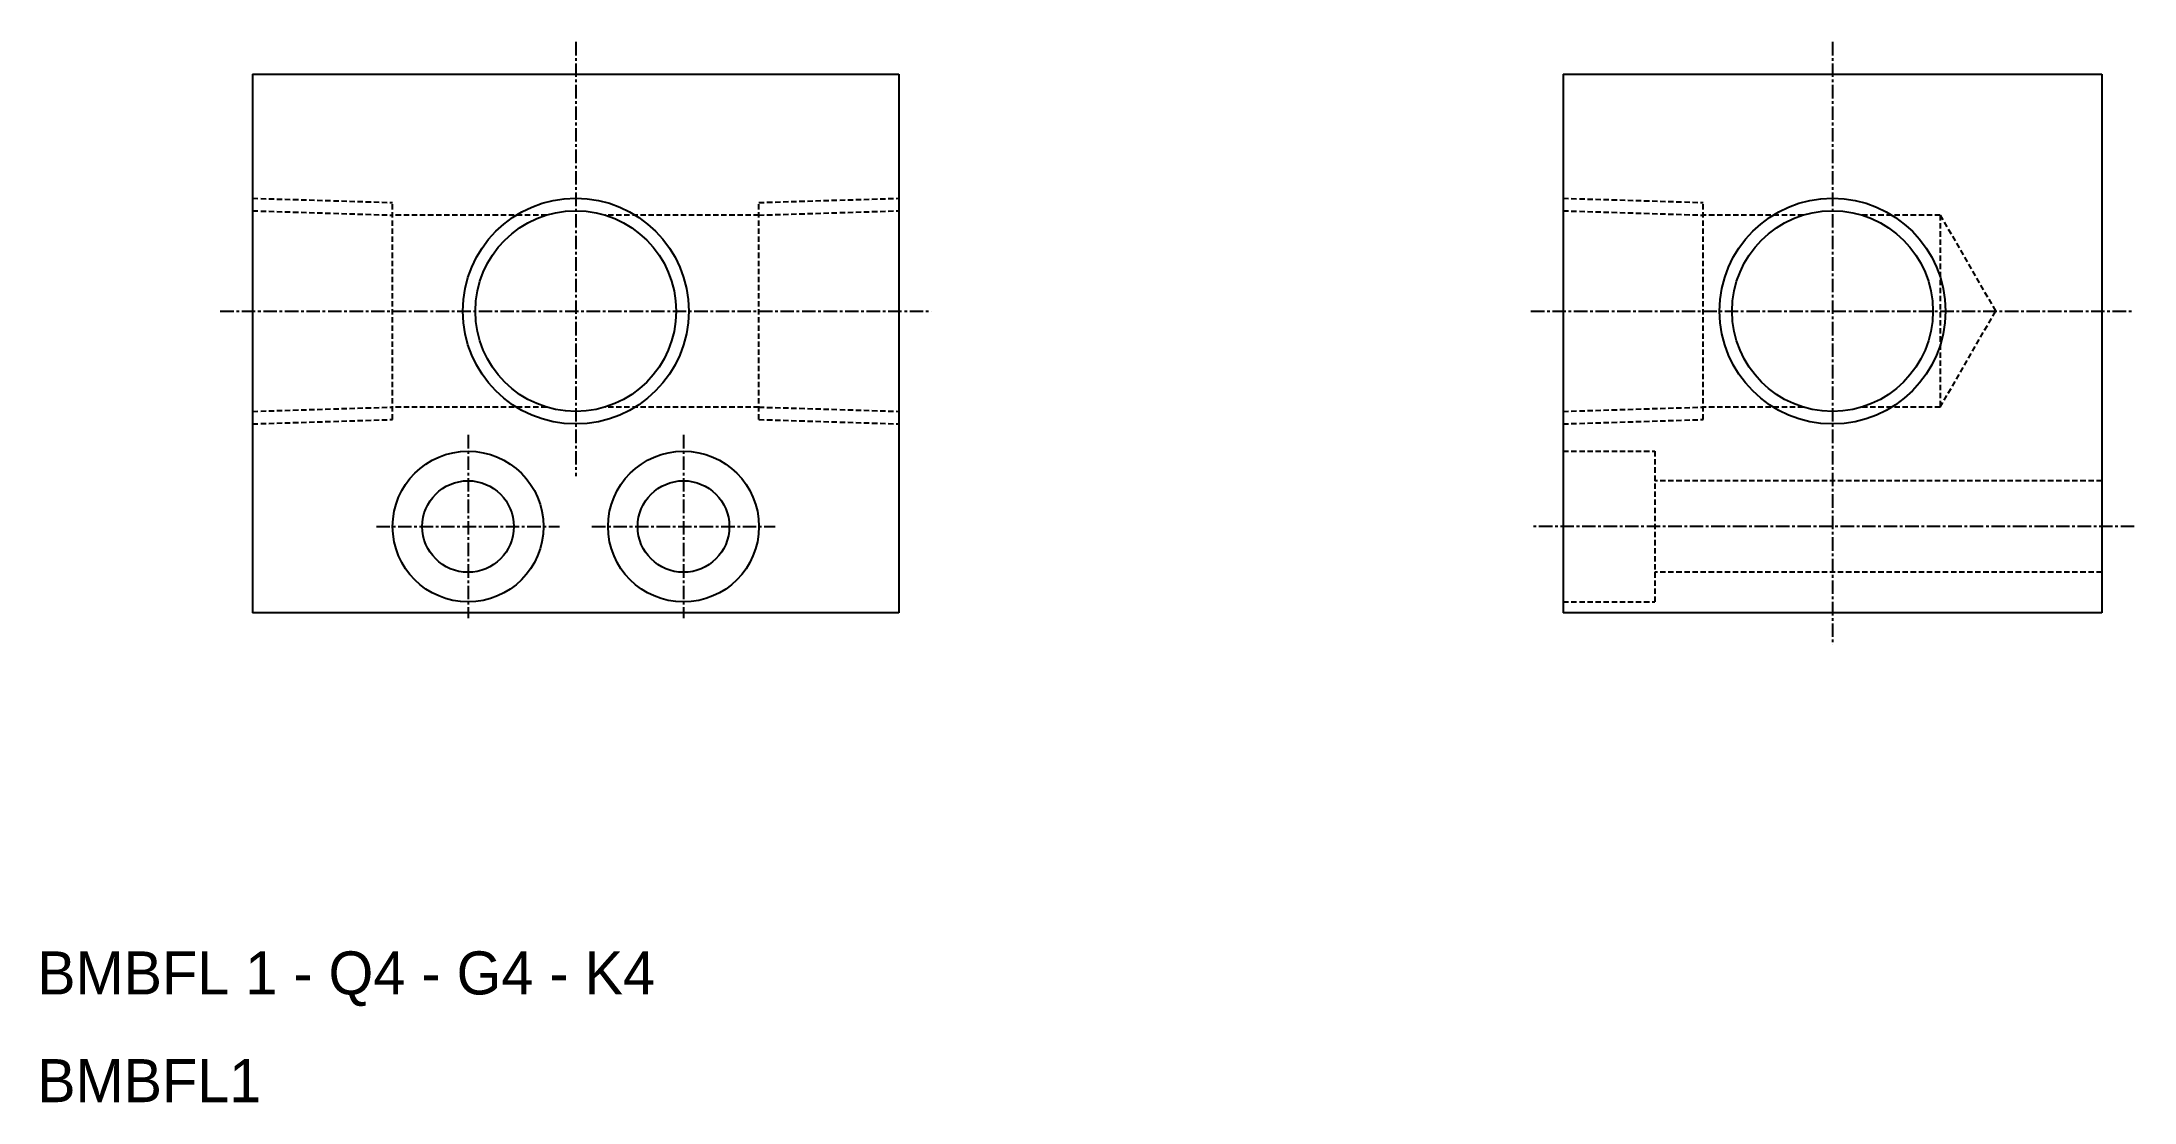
# Model space of a CAD drawing. Extents: x 444 to 638, y 193 to 292.
import ezdxf

# ---------------------------------------------------------------- set-up
doc = ezdxf.new("R2010")
doc.units = 0
doc.linetypes.add('CENTER', pattern=[2, 1.25, -0.25, 0.25, -0.25])
doc.linetypes.add('DASHED', pattern=[0.75, 0.5, -0.25])
doc.layers.get('0').update_dxf_attribs({"linetype": 'CONTINUOUS'})
doc.layers.add('CENTER', color=1, linetype='CENTER')

msp = doc.modelspace()

# ---------------------------------------------------------------- linework, layer by layer
at = {"color": 7, "linetype": 'CONTINUOUS'}
for p, q in [((463.33, 288.6), (523.33, 288.6)), ((463.33, 288.6), (463.33, 238.6)), ((523.33, 288.6), (523.33, 238.6)), ((584.99, 288.6), (634.99, 288.6)), ((584.99, 288.6), (584.99, 238.6)), ((634.99, 288.6), (634.99, 238.6)), ((523.33, 238.6), (463.33, 238.6)), ((634.99, 238.6), (584.99, 238.6))]:
    msp.add_line(p, q, dxfattribs=at)
at = {"color": 3, "linetype": 'DASHED'}
for p, q in [((463.33, 277.08), (476.33, 276.68)), ((463.33, 275.92), (476.33, 275.51)), ((476.33, 256.53), (476.33, 276.68)), ((510.33, 276.68), (523.33, 277.08)), ((510.33, 256.53), (510.33, 276.68)), ((510.33, 275.51), (523.33, 275.92)), ((584.99, 277.08), (597.99, 276.68)), ((584.99, 275.92), (597.99, 275.51)), ((597.99, 256.53), (597.99, 276.68)), ((490.61, 275.51), (476.33, 275.51)), ((510.33, 275.51), (496.05, 275.51)), ((607.27, 275.51), (597.99, 275.51)), ((619.99, 275.51), (612.71, 275.51)), ((619.99, 275.51), (619.99, 257.69)), ((619.99, 275.51), (625.13, 266.6)), ((619.99, 257.69), (625.13, 266.6)), ((463.33, 257.29), (476.33, 257.69)), ((463.33, 256.13), (476.33, 256.53)), ((490.61, 257.69), (476.33, 257.69)), ((510.33, 257.69), (496.05, 257.69)), ((510.33, 257.69), (523.33, 257.29)), ((510.33, 256.53), (523.33, 256.13)), ((584.99, 257.29), (597.99, 257.69)), ((584.99, 256.13), (597.99, 256.53)), ((607.27, 257.69), (597.99, 257.69)), ((619.99, 257.69), (612.71, 257.69)), ((584.99, 253.6), (593.49, 253.6)), ((593.49, 253.6), (593.49, 239.6)), ((634.99, 250.85), (593.49, 250.85)), ((634.99, 242.35), (593.49, 242.35)), ((584.99, 239.6), (593.49, 239.6))]:
    msp.add_line(p, q, dxfattribs=at)
at = {"color": 3}
for centre in [(493.33, 266.6), (609.99, 266.6)]:
    msp.add_circle(centre, 10.48, dxfattribs=at)
at = {"color": 7, "linetype": 'CONTINUOUS'}
for centre, radius in [((493.33, 266.6), 9.32), ((609.99, 266.6), 9.32), ((483.33, 246.6), 7), ((503.33, 246.6), 7), ((483.33, 246.6), 4.25), ((503.33, 246.6), 4.25)]:
    msp.add_circle(centre, radius, dxfattribs=at)
at = {"layer": 'CENTER'}
for p, q in [((493.33, 291.6), (493.33, 251.29)), ((609.99, 291.6), (609.99, 235.6)), ((460.33, 266.6), (526.33, 266.6)), ((581.99, 266.6), (637.99, 266.6)), ((483.33, 255.1), (483.33, 238.1)), ((503.33, 255.1), (503.33, 238.1)), ((474.83, 246.6), (491.83, 246.6)), ((494.83, 246.6), (511.83, 246.6)), ((637.99, 246.6), (581.99, 246.6))]:
    msp.add_line(p, q, dxfattribs=at)

# ---------------------------------------------------------------- texts
at = {"color": 7, "linetype": 'CONTINUOUS'}
for s, p in [('BMBFL 1 - Q4 - G4 - K4', (443.33, 203.15)), ('BMBFL1', (443.33, 193.15))]:
    msp.add_text(s, height=4, dxfattribs=at).set_placement(p)

doc.saveas('drawing.dxf')
